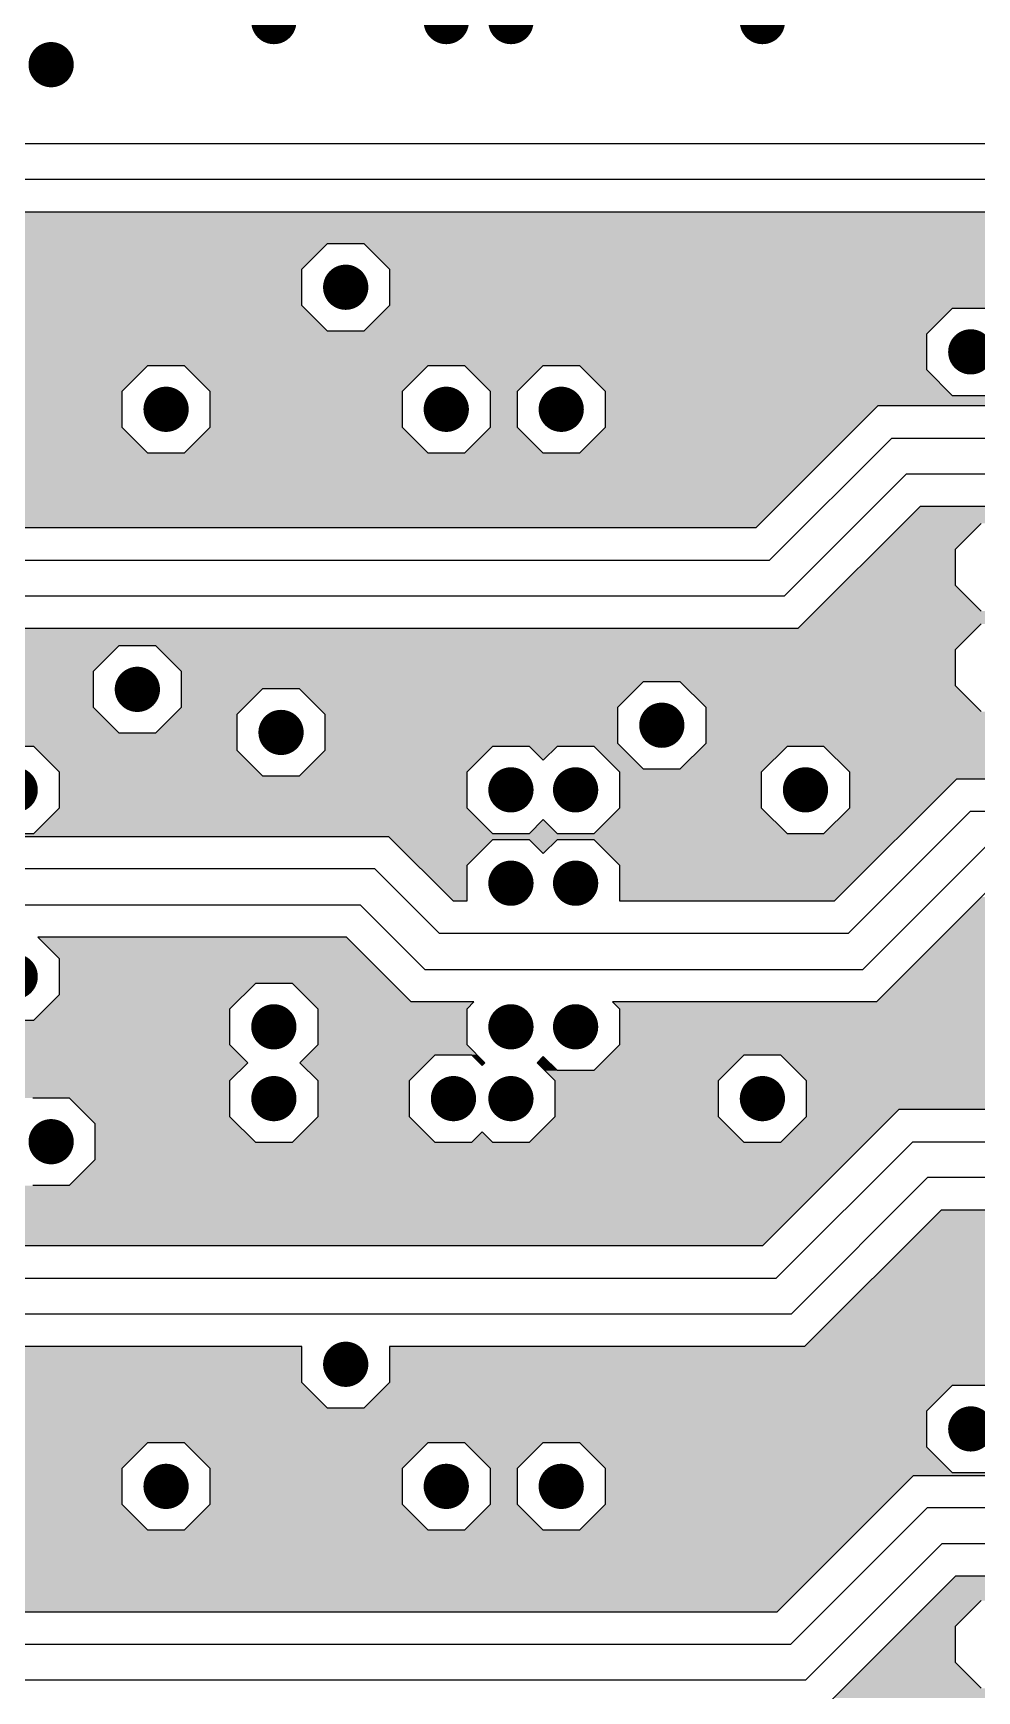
# Model space of a CAD drawing. Extents: x 295 to 953, y 10 to 290.
# Drawn here: x 746.62 to 774.15, y 147.35 to 195.72 of the extents above; entities that cross this region are included whole.
import ezdxf

# ---------------------------------------------------------------- set-up
doc = ezdxf.new("R2010")
doc.units = 0
doc.header["$LTSCALE"] = 5
doc.header["$MEASUREMENT"] = 0
doc.layers.get('0').update_dxf_attribs({"linetype": 'CONTINUOUS', "lineweight": 25})
doc.layers.add('L3-INT2_GBR', color=2, linetype='CONTINUOUS')

msp = doc.modelspace()

# ---------------------------------------------------------------- linework, layer by layer
at = {"color": 7, "const_width": 0.66}
for points in [[(753.974, 196.061, -1), (753.314, 196.061, -1)], [(759.003, 196.061, -1), (758.343, 196.061, -1)], [(760.889, 196.061, -1), (760.229, 196.061, -1)], [(768.224, 196.061, -1), (767.564, 196.061, -1)], [(747.478, 194.804, -1), (746.818, 194.804, -1)], [(756.07, 188.308, -1), (755.41, 188.308, -1)], [(774.301, 186.422, -1), (773.641, 186.422, -1)], [(750.831, 184.746, -1), (750.171, 184.746, -1)], [(759.003, 184.746, -1), (758.343, 184.746, -1)], [(762.356, 184.746, -1), (761.696, 184.746, -1)], [(749.993, 176.573, -1), (749.333, 176.573, -1)], [(765.29, 175.526, -1), (764.63, 175.526, -1)], [(754.184, 175.316, -1), (753.524, 175.316, -1)], [(746.43, 173.64, -1), (745.77, 173.64, -1)], [(760.889, 173.64, -1), (760.229, 173.64, -1)], [(762.775, 173.64, -1), (762.115, 173.64, -1)], [(769.481, 173.64, -1), (768.821, 173.64, -1)], [(760.889, 170.916, -1), (760.229, 170.916, -1)], [(762.775, 170.916, -1), (762.115, 170.916, -1)], [(746.43, 168.191, -1), (745.77, 168.191, -1)], [(753.974, 166.725, -1), (753.314, 166.725, -1)], [(760.889, 166.725, -1), (760.229, 166.725, -1)], [(762.775, 166.725, -1), (762.115, 166.725, -1)], [(753.974, 164.629, -1), (753.314, 164.629, -1)], [(759.213, 164.629, -1), (758.553, 164.629, -1)], [(760.889, 164.629, -1), (760.229, 164.629, -1)], [(768.224, 164.629, -1), (767.564, 164.629, -1)], [(747.478, 163.372, -1), (746.818, 163.372, -1)], [(756.07, 156.876, -1), (755.41, 156.876, -1)], [(774.301, 154.99, -1), (773.641, 154.99, -1)], [(750.831, 153.313, -1), (750.171, 153.313, -1)], [(759.003, 153.313, -1), (758.343, 153.313, -1)], [(762.356, 153.313, -1), (761.696, 153.313, -1)]]:
    msp.add_lwpolyline(points, format="xyb", close=True, dxfattribs=at)
at = {"layer": 'L3-INT2_GBR', "color": 7}
for p, q in [((735.204, 192.499), (775.437, 192.499)), ((775.856, 191.451), (734.768, 191.451)), ((776.249, 190.503), (734.375, 190.503)), ((754.461, 188.838), (755.21, 189.587)), ((755.21, 189.587), (756.269, 189.587)), ((756.269, 189.587), (757.018, 188.838)), ((754.461, 187.778), (754.461, 188.838)), ((757.018, 188.838), (757.018, 187.778)), ((755.21, 187.029), (754.461, 187.778)), ((757.018, 187.778), (756.269, 187.029)), ((772.692, 186.952), (773.441, 187.701)), ((773.441, 187.701), (774.5, 187.701)), ((756.269, 187.029), (755.21, 187.029)), ((772.692, 185.893), (772.692, 186.952)), ((749.222, 185.275), (749.971, 186.025)), ((749.971, 186.025), (751.031, 186.025)), ((751.031, 186.025), (751.78, 185.275)), ((757.395, 185.275), (758.144, 186.025)), ((758.144, 186.025), (759.203, 186.025)), ((759.203, 186.025), (759.952, 185.275)), ((760.747, 185.275), (761.496, 186.025)), ((761.496, 186.025), (762.556, 186.025)), ((762.556, 186.025), (763.305, 185.275)), ((773.441, 185.143), (772.692, 185.893)), ((749.222, 184.216), (749.222, 185.275)), ((751.78, 185.275), (751.78, 184.216)), ((757.395, 184.216), (757.395, 185.275)), ((759.952, 185.275), (759.952, 184.216)), ((760.747, 184.216), (760.747, 185.275)), ((763.305, 185.275), (763.305, 184.216)), ((767.71, 181.294), (771.273, 184.856)), ((771.273, 184.856), (778.764, 184.856)), ((774.5, 185.143), (773.441, 185.143)), ((749.971, 183.467), (749.222, 184.216)), ((751.78, 184.216), (751.031, 183.467)), ((758.144, 183.467), (757.395, 184.216)), ((759.952, 184.216), (759.203, 183.467)), ((761.496, 183.467), (760.747, 184.216)), ((763.305, 184.216), (762.556, 183.467)), ((771.665, 183.908), (768.103, 180.345)), ((771.665, 183.908), (778.371, 183.908)), ((751.031, 183.467), (749.971, 183.467)), ((759.203, 183.467), (758.144, 183.467)), ((762.556, 183.467), (761.496, 183.467)), ((772.101, 182.86), (768.539, 179.298)), ((772.101, 182.86), (777.935, 182.86)), ((772.494, 181.911), (768.931, 178.349)), ((777.543, 181.911), (772.494, 181.911)), ((773.53, 180.665), (774.279, 181.414)), ((740.045, 181.294), (767.71, 181.294)), ((773.53, 179.606), (773.53, 180.665)), ((717.182, 180.345), (768.103, 180.345)), ((774.279, 178.857), (773.53, 179.606)), ((716.747, 179.298), (768.539, 179.298)), ((768.931, 178.349), (716.354, 178.349)), ((773.53, 177.732), (774.279, 178.481)), ((748.384, 177.103), (749.133, 177.852)), ((749.133, 177.852), (750.192, 177.852)), ((750.192, 177.852), (750.941, 177.103)), ((773.53, 176.672), (773.53, 177.732)), ((748.384, 176.044), (748.384, 177.103)), ((750.941, 177.103), (750.941, 176.044)), ((752.575, 175.846), (753.324, 176.595)), ((753.324, 176.595), (754.383, 176.595)), ((754.383, 176.595), (755.132, 175.846)), ((763.681, 176.055), (764.43, 176.804)), ((764.43, 176.804), (765.489, 176.804)), ((765.489, 176.804), (766.239, 176.055)), ((774.279, 175.923), (773.53, 176.672)), ((749.133, 175.295), (748.384, 176.044)), ((750.941, 176.044), (750.192, 175.295)), ((752.575, 174.786), (752.575, 175.846)), ((755.132, 175.846), (755.132, 174.786)), ((763.681, 174.996), (763.681, 176.055)), ((766.239, 176.055), (766.239, 174.996)), ((750.192, 175.295), (749.133, 175.295)), ((745.571, 174.918), (746.63, 174.918)), ((746.63, 174.918), (747.379, 174.169)), ((753.324, 174.037), (752.575, 174.786)), ((755.132, 174.786), (754.383, 174.037)), ((759.281, 174.169), (760.03, 174.918)), ((760.03, 174.918), (761.089, 174.918)), ((761.089, 174.918), (761.501, 174.506)), ((761.501, 174.506), (761.916, 174.918)), ((761.916, 174.918), (762.975, 174.918)), ((762.975, 174.918), (763.724, 174.169)), ((764.43, 174.247), (763.681, 174.996)), ((766.239, 174.996), (765.489, 174.247)), ((767.872, 174.169), (768.621, 174.918)), ((768.621, 174.918), (769.68, 174.918)), ((769.68, 174.918), (770.43, 174.169)), ((747.379, 174.169), (747.379, 173.11)), ((759.281, 173.11), (759.281, 174.169)), ((763.724, 174.169), (763.724, 173.11)), ((765.489, 174.247), (764.43, 174.247)), ((767.872, 173.11), (767.872, 174.169)), ((770.43, 174.169), (770.43, 173.11)), ((754.383, 174.037), (753.324, 174.037)), ((769.999, 170.397), (773.561, 173.96)), ((773.561, 173.96), (824.865, 173.96)), ((747.379, 173.11), (746.63, 172.361)), ((760.03, 172.361), (759.281, 173.11)), ((761.501, 172.773), (761.089, 172.361)), ((761.916, 172.361), (761.501, 172.773)), ((763.724, 173.11), (762.975, 172.361)), ((768.621, 172.361), (767.872, 173.11)), ((770.43, 173.11), (769.68, 172.361)), ((770.392, 169.449), (773.954, 173.011)), ((824.472, 173.011), (773.954, 173.011)), ((737.918, 172.283), (756.987, 172.283)), ((746.63, 172.361), (745.571, 172.361)), ((756.987, 172.283), (758.873, 170.397)), ((761.089, 172.361), (760.03, 172.361)), ((762.975, 172.361), (761.916, 172.361)), ((769.68, 172.361), (768.621, 172.361)), ((759.281, 171.445), (760.03, 172.194)), ((760.03, 172.194), (761.089, 172.194)), ((761.089, 172.194), (761.501, 171.782)), ((761.501, 171.782), (761.916, 172.194)), ((761.916, 172.194), (762.975, 172.194)), ((762.975, 172.194), (763.724, 171.445)), ((774.39, 171.963), (770.827, 168.401)), ((756.594, 171.335), (737.525, 171.335)), ((756.594, 171.335), (758.48, 169.449)), ((759.281, 170.397), (759.281, 171.445)), ((763.724, 171.445), (763.724, 170.397)), ((774.782, 171.014), (771.22, 167.452)), ((758.873, 170.397), (759.281, 170.397)), ((763.724, 170.397), (769.999, 170.397)), ((737.09, 170.287), (756.159, 170.287)), ((758.045, 168.401), (756.159, 170.287)), ((746.762, 169.338), (747.379, 168.721)), ((755.766, 169.338), (746.762, 169.338)), ((757.652, 167.452), (755.766, 169.338)), ((770.392, 169.449), (758.48, 169.449)), ((747.379, 168.721), (747.379, 167.662)), ((758.045, 168.401), (770.827, 168.401)), ((752.365, 167.254), (753.114, 168.003)), ((753.114, 168.003), (754.174, 168.003)), ((754.174, 168.003), (754.923, 167.254)), ((747.379, 167.662), (746.63, 166.913)), ((759.479, 167.452), (757.652, 167.452)), ((759.281, 167.254), (759.479, 167.452)), ((763.526, 167.452), (763.724, 167.254)), ((771.22, 167.452), (763.526, 167.452)), ((746.63, 166.913), (745.571, 166.913)), ((752.365, 166.195), (752.365, 167.254)), ((754.923, 167.254), (754.923, 166.195)), ((759.281, 166.195), (759.281, 167.254)), ((763.724, 167.254), (763.724, 166.195)), ((752.884, 165.677), (752.365, 166.195)), ((754.923, 166.195), (754.405, 165.677)), ((759.799, 165.677), (759.281, 166.195)), ((763.724, 166.195), (762.975, 165.446)), ((752.365, 165.159), (752.884, 165.677)), ((754.405, 165.677), (754.923, 165.159)), ((757.604, 165.159), (758.353, 165.908)), ((758.353, 165.908), (759.413, 165.908)), ((759.413, 165.908), (759.721, 165.599)), ((759.721, 165.599), (759.799, 165.677)), ((761.501, 165.858), (761.32, 165.677)), ((761.32, 165.677), (761.838, 165.159)), ((761.916, 165.446), (761.501, 165.858)), ((766.615, 165.159), (767.364, 165.908)), ((767.364, 165.908), (768.423, 165.908)), ((768.423, 165.908), (769.172, 165.159)), ((752.365, 164.099), (752.365, 165.159)), ((754.923, 165.159), (754.923, 164.099)), ((757.604, 164.099), (757.604, 165.159)), ((761.838, 165.159), (761.838, 164.099)), ((762.975, 165.446), (761.916, 165.446)), ((766.615, 164.099), (766.615, 165.159)), ((769.172, 165.159), (769.172, 164.099)), ((746.618, 164.65), (747.678, 164.65)), ((747.678, 164.65), (748.427, 163.901)), ((753.114, 163.35), (752.365, 164.099)), ((754.923, 164.099), (754.174, 163.35)), ((758.353, 163.35), (757.604, 164.099)), ((761.838, 164.099), (761.089, 163.35)), ((767.364, 163.35), (766.615, 164.099)), ((767.903, 160.339), (771.885, 164.32)), ((769.172, 164.099), (768.423, 163.35)), ((771.885, 164.32), (807.489, 164.32)), ((748.427, 163.901), (748.427, 162.842)), ((759.721, 163.659), (759.413, 163.35)), ((760.03, 163.35), (759.721, 163.659)), ((754.174, 163.35), (753.114, 163.35)), ((759.413, 163.35), (758.353, 163.35)), ((761.089, 163.35), (760.03, 163.35)), ((768.423, 163.35), (767.364, 163.35)), ((772.278, 163.372), (768.296, 159.39)), ((772.278, 163.372), (807.096, 163.372)), ((748.427, 162.842), (747.678, 162.093)), ((747.678, 162.093), (746.618, 162.093)), ((768.732, 158.343), (772.713, 162.324)), ((806.66, 162.324), (772.713, 162.324)), ((773.106, 161.375), (769.124, 157.394)), ((806.268, 161.375), (773.106, 161.375)), ((731.651, 160.339), (767.903, 160.339)), ((685.557, 159.39), (768.296, 159.39)), ((768.732, 158.343), (685.121, 158.343)), ((754.461, 157.394), (725.376, 157.394)), ((754.461, 156.346), (754.461, 157.394)), ((757.018, 157.394), (757.018, 156.346)), ((769.124, 157.394), (757.018, 157.394)), ((755.21, 155.597), (754.461, 156.346)), ((757.018, 156.346), (756.269, 155.597)), ((772.692, 155.519), (773.441, 156.268)), ((773.441, 156.268), (774.5, 156.268)), ((756.269, 155.597), (755.21, 155.597)), ((772.692, 154.46), (772.692, 155.519)), ((749.222, 153.843), (749.971, 154.592)), ((749.971, 154.592), (751.031, 154.592)), ((751.031, 154.592), (751.78, 153.843)), ((757.395, 153.843), (758.144, 154.592)), ((758.144, 154.592), (759.203, 154.592)), ((759.203, 154.592), (759.952, 153.843)), ((760.747, 153.843), (761.496, 154.592)), ((761.496, 154.592), (762.556, 154.592)), ((762.556, 154.592), (763.305, 153.843)), ((773.441, 153.711), (772.692, 154.46)), ((749.222, 152.784), (749.222, 153.843)), ((751.78, 153.843), (751.78, 152.784)), ((757.395, 152.784), (757.395, 153.843)), ((759.952, 153.843), (759.952, 152.784)), ((760.747, 152.784), (760.747, 153.843)), ((763.305, 153.843), (763.305, 152.784)), ((768.323, 149.652), (772.304, 153.633)), ((772.304, 153.633), (808.117, 153.633)), ((774.5, 153.711), (773.441, 153.711)), ((749.971, 152.035), (749.222, 152.784)), ((751.78, 152.784), (751.031, 152.035)), ((758.144, 152.035), (757.395, 152.784)), ((759.952, 152.784), (759.203, 152.035)), ((761.496, 152.035), (760.747, 152.784)), ((763.305, 152.784), (762.556, 152.035)), ((768.715, 148.703), (772.697, 152.685)), ((807.725, 152.685), (772.697, 152.685)), ((751.031, 152.035), (749.971, 152.035)), ((759.203, 152.035), (758.144, 152.035)), ((762.556, 152.035), (761.496, 152.035)), ((769.151, 147.655), (773.132, 151.637)), ((807.289, 151.637), (773.132, 151.637)), ((773.525, 150.688), (769.544, 146.707)), ((806.896, 150.688), (773.525, 150.688)), ((773.53, 149.233), (774.279, 149.982)), ((740.452, 149.652), (768.323, 149.652)), ((773.53, 148.174), (773.53, 149.233)), ((768.715, 148.703), (740.845, 148.703)), ((774.279, 147.424), (773.53, 148.174)), ((769.151, 147.655), (741.281, 147.655))]:
    msp.add_line(p, q, dxfattribs=at)
for points in [[(778.47, 189.754), (777.721, 190.503), (706.726, 189.754), (706.726, 190.503)], [(777.721, 190.503), (777.721, 190.503), (773.441, 190.503), (776.249, 190.503)], [(817.955, 189.587), (817.955, 189.754), (706.726, 189.587), (706.726, 189.754)], [(755.21, 189.587), (755.21, 189.587), (724.627, 189.587), (723.568, 189.587)], [(754.461, 188.838), (755.21, 189.587), (725.376, 188.838), (724.627, 189.587)], [(817.955, 189.587), (817.955, 189.587), (756.269, 189.587), (755.21, 189.587)], [(817.955, 189.245), (817.955, 189.587), (756.611, 189.245), (756.269, 189.587)], [(818.362, 188.838), (817.955, 189.245), (757.018, 188.838), (756.611, 189.245)], [(754.461, 187.778), (754.461, 188.838), (725.376, 187.778), (725.376, 188.838)], [(818.367, 188.833), (818.362, 188.838), (757.018, 188.833), (757.018, 188.838)], [(817.955, 188.419), (818.367, 188.833), (757.018, 188.419), (757.018, 188.833)], [(817.955, 187.911), (817.955, 188.419), (757.018, 187.911), (757.018, 188.419)], [(755.21, 187.029), (754.461, 187.778), (724.627, 187.029), (725.376, 187.778)], [(793.558, 187.701), (793.635, 187.778), (756.941, 187.701), (757.018, 187.778)], [(793.635, 187.778), (793.767, 187.911), (757.018, 187.778), (757.018, 187.911)], [(772.769, 187.029), (773.441, 187.701), (756.269, 187.029), (756.941, 187.701)], [(793.558, 187.701), (793.558, 187.701), (774.5, 187.701), (773.441, 187.701)], [(772.692, 186.952), (772.769, 187.029), (722.862, 186.952), (722.862, 187.029)], [(772.692, 186.312), (772.692, 186.952), (722.862, 186.312), (722.862, 186.952)], [(772.692, 186.025), (772.692, 186.312), (722.575, 186.025), (722.862, 186.312)], [(749.971, 186.025), (749.971, 186.025), (744.325, 186.025), (743.266, 186.025)], [(749.222, 185.275), (749.971, 186.025), (745.074, 185.275), (744.325, 186.025)], [(758.144, 186.025), (758.144, 186.025), (751.031, 186.025), (749.971, 186.025)], [(757.395, 185.275), (758.144, 186.025), (751.78, 185.275), (751.031, 186.025)], [(761.496, 186.025), (761.496, 186.025), (759.203, 186.025), (758.144, 186.025)], [(760.747, 185.275), (761.496, 186.025), (759.952, 185.275), (759.203, 186.025)], [(772.692, 186.025), (772.692, 186.025), (762.556, 186.025), (761.496, 186.025)], [(772.692, 185.893), (772.692, 186.025), (762.688, 185.893), (762.556, 186.025)], [(773.309, 185.275), (772.692, 185.893), (763.305, 185.275), (762.688, 185.893)], [(749.222, 184.216), (749.222, 185.275), (745.074, 184.216), (745.074, 185.275)], [(757.395, 184.216), (757.395, 185.275), (751.78, 184.216), (751.78, 185.275)], [(760.747, 184.216), (760.747, 185.275), (759.952, 184.216), (759.952, 185.275)], [(773.441, 185.143), (773.309, 185.275), (763.305, 185.143), (763.305, 185.275)], [(781.283, 184.856), (781.283, 185.143), (763.305, 184.856), (763.305, 185.143)], [(770.633, 184.216), (771.273, 184.856), (763.305, 184.216), (763.305, 184.856)], [(781.283, 184.856), (781.283, 184.856), (778.764, 184.856), (771.273, 184.856)], [(749.971, 183.467), (749.222, 184.216), (744.325, 183.467), (745.074, 184.216)], [(758.144, 183.467), (757.395, 184.216), (751.031, 183.467), (751.78, 184.216)], [(761.496, 183.467), (760.747, 184.216), (759.203, 183.467), (759.952, 184.216)], [(769.883, 183.467), (770.633, 184.216), (762.556, 183.467), (763.305, 184.216)], [(769.507, 183.091), (769.883, 183.467), (715.778, 183.091), (715.402, 183.467)], [(769.507, 183.091), (769.507, 183.091), (739.296, 183.091), (738.236, 183.091)], [(768.758, 182.342), (769.507, 183.091), (740.045, 182.342), (739.296, 183.091)], [(767.71, 181.294), (768.758, 182.342), (740.045, 181.294), (740.045, 182.342)], [(778.039, 181.414), (777.543, 181.911), (771.997, 181.414), (772.494, 181.911)], [(773.53, 180.665), (774.279, 181.414), (771.248, 180.665), (771.997, 181.414)], [(773.53, 179.606), (773.53, 180.665), (770.189, 179.606), (771.248, 180.665)], [(774.279, 178.857), (773.53, 179.606), (769.44, 178.857), (770.189, 179.606)], [(800.771, 178.481), (800.771, 178.857), (769.063, 178.481), (769.44, 178.857)], [(773.65, 177.852), (774.147, 178.349), (706.606, 177.852), (706.109, 178.349)], [(774.147, 178.349), (774.147, 178.349), (768.621, 178.349), (768.931, 178.349)], [(774.147, 178.349), (774.279, 178.481), (768.931, 178.349), (769.063, 178.481)], [(749.133, 177.852), (749.133, 177.852), (742.858, 177.852), (741.799, 177.852)], [(748.384, 177.103), (749.133, 177.852), (743.607, 177.103), (742.858, 177.852)], [(773.65, 177.852), (773.65, 177.852), (750.192, 177.852), (749.133, 177.852)], [(773.53, 177.732), (773.65, 177.852), (750.313, 177.732), (750.192, 177.852)], [(773.53, 177.103), (773.53, 177.732), (750.941, 177.103), (750.313, 177.732)], [(748.384, 176.044), (748.384, 177.103), (743.607, 176.044), (743.607, 177.103)], [(773.53, 176.804), (773.53, 177.103), (750.941, 176.804), (750.941, 177.103)], [(764.221, 176.595), (764.43, 176.804), (750.941, 176.595), (750.941, 176.804)], [(752.773, 176.044), (753.324, 176.595), (750.941, 176.044), (750.941, 176.595)], [(764.221, 176.595), (764.221, 176.595), (754.383, 176.595), (753.324, 176.595)], [(763.681, 176.055), (764.221, 176.595), (754.923, 176.055), (754.383, 176.595)], [(773.53, 176.804), (773.53, 176.804), (765.489, 176.804), (764.43, 176.804)], [(773.53, 176.672), (773.53, 176.804), (765.622, 176.672), (765.489, 176.804)], [(774.147, 176.055), (773.53, 176.672), (766.239, 176.055), (765.622, 176.672)], [(749.133, 175.295), (748.384, 176.044), (742.858, 175.295), (743.607, 176.044)], [(752.575, 175.295), (752.575, 175.846), (750.192, 175.295), (750.743, 175.846)], [(752.575, 175.846), (752.773, 176.044), (750.743, 175.846), (750.941, 176.044)], [(763.681, 175.846), (763.681, 176.055), (755.132, 175.846), (754.923, 176.055)], [(763.681, 174.996), (763.681, 175.846), (755.132, 174.996), (755.132, 175.846)], [(774.279, 175.923), (774.147, 176.055), (766.239, 175.923), (766.239, 176.055)], [(798.886, 174.996), (798.886, 175.923), (766.239, 174.996), (766.239, 175.923)], [(752.575, 174.918), (752.575, 175.295), (735.283, 174.918), (734.907, 175.295)], [(752.575, 174.918), (752.575, 174.918), (746.63, 174.918), (745.571, 174.918)], [(752.575, 174.786), (752.575, 174.918), (746.762, 174.786), (746.63, 174.918)], [(753.192, 174.169), (752.575, 174.786), (747.379, 174.169), (746.762, 174.786)], [(759.281, 174.169), (759.898, 174.786), (754.515, 174.169), (755.132, 174.786)], [(763.759, 174.918), (763.681, 174.996), (755.132, 174.918), (755.132, 174.996)], [(759.898, 174.786), (760.03, 174.918), (755.132, 174.786), (755.132, 174.918)], [(761.916, 174.918), (761.916, 174.918), (761.089, 174.918), (760.03, 174.918)], [(761.501, 174.506), (761.916, 174.918), (761.501, 174.506), (761.089, 174.918)], [(763.759, 174.918), (763.759, 174.918), (762.975, 174.918), (761.916, 174.918)], [(764.43, 174.247), (763.759, 174.918), (763.646, 174.247), (762.975, 174.918)], [(767.95, 174.247), (768.621, 174.918), (765.489, 174.247), (766.161, 174.918)], [(798.963, 174.918), (798.886, 174.996), (766.161, 174.918), (766.239, 174.996)], [(798.963, 174.918), (798.963, 174.918), (769.68, 174.918), (768.621, 174.918)], [(799.635, 174.247), (798.963, 174.918), (770.352, 174.247), (769.68, 174.918)], [(753.324, 174.037), (753.192, 174.169), (747.379, 174.037), (747.379, 174.169)], [(759.281, 174.037), (759.281, 174.169), (754.383, 174.037), (754.515, 174.169)], [(767.872, 174.169), (767.95, 174.247), (763.724, 174.169), (763.646, 174.247)], [(767.872, 173.11), (767.872, 174.169), (763.724, 173.11), (763.724, 174.169)], [(844.635, 174.214), (844.635, 174.247), (770.385, 174.214), (770.352, 174.247)], [(844.68, 174.169), (844.635, 174.214), (770.43, 174.169), (770.385, 174.214)], [(844.889, 173.96), (844.68, 174.169), (770.43, 173.96), (770.43, 174.169)], [(759.281, 173.11), (759.281, 174.037), (747.379, 173.11), (747.379, 174.037)], [(772.712, 173.11), (773.561, 173.96), (770.43, 173.11), (770.43, 173.96)], [(844.889, 173.96), (844.889, 173.96), (824.865, 173.96), (773.561, 173.96)], [(760.03, 172.361), (759.281, 173.11), (746.63, 172.361), (747.379, 173.11)], [(761.916, 172.361), (761.501, 172.773), (761.089, 172.361), (761.501, 172.773)], [(768.621, 172.361), (767.872, 173.11), (762.975, 172.361), (763.724, 173.11)], [(771.962, 172.361), (772.712, 173.11), (769.68, 172.361), (770.43, 173.11)], [(771.885, 172.283), (771.962, 172.361), (737.918, 172.283), (737.84, 172.361)], [(771.885, 172.283), (771.885, 172.283), (756.987, 172.283), (737.918, 172.283)], [(771.796, 172.194), (771.885, 172.283), (757.076, 172.194), (756.987, 172.283)], [(759.281, 171.445), (760.03, 172.194), (757.825, 171.445), (757.076, 172.194)], [(761.916, 172.194), (761.916, 172.194), (761.089, 172.194), (760.03, 172.194)], [(761.501, 171.782), (761.916, 172.194), (761.501, 171.782), (761.089, 172.194)], [(771.796, 172.194), (771.796, 172.194), (762.975, 172.194), (761.916, 172.194)], [(771.047, 171.445), (771.796, 172.194), (763.724, 171.445), (762.975, 172.194)], [(759.281, 170.397), (759.281, 171.445), (758.873, 170.397), (757.825, 171.445)], [(769.999, 170.397), (771.047, 171.445), (763.724, 170.397), (763.724, 171.445)], [(775.835, 169.769), (776.584, 170.518), (773.537, 169.769), (774.286, 170.518)], [(756.383, 168.721), (755.766, 169.338), (747.379, 168.721), (746.762, 169.338)], [(755.766, 169.338), (755.766, 169.338), (746.762, 169.338), (753.114, 169.338)], [(755.766, 169.338), (755.766, 169.338), (753.114, 169.338), (755.766, 169.338)], [(775.835, 168.709), (775.835, 169.769), (772.477, 168.709), (773.537, 169.769)], [(757.101, 168.003), (756.383, 168.721), (747.379, 168.003), (747.379, 168.721)], [(776.584, 167.96), (775.835, 168.709), (771.728, 167.96), (772.477, 168.709)], [(752.773, 167.662), (753.114, 168.003), (747.379, 167.662), (747.379, 168.003)], [(757.101, 168.003), (757.101, 168.003), (754.174, 168.003), (753.114, 168.003)], [(757.652, 167.452), (757.101, 168.003), (754.725, 167.452), (754.174, 168.003)], [(810.201, 167.452), (810.201, 167.96), (771.22, 167.452), (771.728, 167.96)], [(752.365, 167.254), (752.773, 167.662), (746.972, 167.254), (747.379, 167.662)], [(759.281, 167.254), (759.478, 167.452), (754.923, 167.254), (754.725, 167.452)], [(810.399, 167.254), (810.201, 167.452), (763.724, 167.254), (763.526, 167.452)], [(810.201, 167.452), (810.201, 167.452), (763.526, 167.452), (767.364, 167.452)], [(810.201, 167.452), (810.201, 167.452), (767.364, 167.452), (769.678, 167.452)], [(810.201, 167.452), (810.201, 167.452), (769.678, 167.452), (771.22, 167.452)], [(752.365, 166.606), (752.365, 166.913), (699.161, 166.606), (699.206, 166.913)], [(752.365, 166.913), (752.365, 166.913), (746.618, 166.913), (746.63, 166.913)], [(752.365, 166.913), (752.365, 167.254), (746.63, 166.913), (746.972, 167.254)], [(759.281, 166.195), (759.281, 167.254), (754.923, 166.195), (754.923, 167.254)], [(810.95, 166.703), (810.399, 167.254), (763.724, 166.703), (763.724, 167.254)], [(752.365, 166.195), (752.365, 166.606), (699.058, 166.195), (699.161, 166.606)], [(833.582, 166.195), (833.582, 166.703), (763.724, 166.195), (763.724, 166.703)], [(752.883, 165.677), (752.524, 166.036), (698.889, 165.677), (699.018, 166.036)], [(752.524, 166.036), (752.365, 166.195), (699.018, 166.036), (699.058, 166.195)], [(759.568, 165.908), (759.281, 166.195), (754.636, 165.908), (754.923, 166.195)], [(833.582, 165.908), (833.582, 166.195), (763.437, 165.908), (763.724, 166.195)], [(752.365, 165.159), (752.69, 165.484), (698.666, 165.159), (698.82, 165.484)], [(752.69, 165.484), (752.883, 165.677), (698.82, 165.484), (698.889, 165.677)], [(758.122, 165.677), (758.353, 165.908), (754.405, 165.677), (754.636, 165.908)], [(757.604, 165.159), (758.122, 165.677), (754.923, 165.159), (754.405, 165.677)], [(759.568, 165.908), (759.568, 165.908), (759.413, 165.908), (758.353, 165.908)], [(759.799, 165.677), (759.568, 165.908), (759.644, 165.677), (759.413, 165.908)], [(759.721, 165.599), (759.799, 165.677), (759.721, 165.599), (759.644, 165.677)], [(761.684, 165.677), (761.501, 165.858), (761.32, 165.677), (761.501, 165.858)], [(761.916, 165.446), (761.684, 165.677), (761.551, 165.446), (761.32, 165.677)], [(766.902, 165.446), (767.364, 165.908), (762.975, 165.446), (763.437, 165.908)], [(833.582, 165.908), (833.582, 165.908), (768.423, 165.908), (767.364, 165.908)], [(833.582, 165.159), (833.582, 165.908), (769.172, 165.159), (768.423, 165.908)], [(752.365, 164.952), (752.365, 165.159), (698.569, 164.952), (698.666, 165.159)], [(757.604, 164.099), (757.604, 165.159), (754.923, 164.099), (754.923, 165.159)], [(766.615, 165.159), (766.902, 165.446), (761.838, 165.159), (761.551, 165.446)], [(766.615, 164.099), (766.615, 165.159), (761.838, 164.099), (761.838, 165.159)], [(833.582, 165.07), (833.582, 165.159), (769.172, 165.07), (769.172, 165.159)], [(812.087, 164.32), (812.836, 165.07), (769.172, 164.32), (769.172, 165.07)], [(752.365, 164.65), (752.365, 164.952), (698.388, 164.65), (698.569, 164.952)], [(752.365, 164.65), (752.365, 164.65), (747.678, 164.65), (746.618, 164.65)], [(752.365, 164.099), (752.365, 164.65), (748.229, 164.099), (747.678, 164.65)], [(752.563, 163.901), (752.365, 164.099), (748.427, 163.901), (748.229, 164.099)], [(758.353, 163.35), (757.604, 164.099), (754.174, 163.35), (754.923, 164.099)], [(767.364, 163.35), (766.615, 164.099), (761.089, 163.35), (761.838, 164.099)], [(770.915, 163.35), (771.664, 164.099), (768.423, 163.35), (769.172, 164.099)], [(771.664, 164.099), (771.885, 164.32), (769.172, 164.099), (769.172, 164.32)], [(812.087, 164.32), (812.087, 164.32), (807.489, 164.32), (771.885, 164.32)], [(753.114, 163.35), (752.563, 163.901), (748.427, 163.35), (748.427, 163.901)], [(760.03, 163.35), (759.721, 163.659), (759.413, 163.35), (759.721, 163.659)], [(770.406, 162.842), (770.915, 163.35), (748.427, 162.842), (748.427, 163.35)], [(769.657, 162.093), (770.406, 162.842), (747.678, 162.093), (748.427, 162.842)], [(769.37, 161.806), (769.657, 162.093), (732.059, 161.806), (731.772, 162.093)], [(768.311, 160.747), (769.37, 161.806), (732.059, 160.747), (732.059, 161.806)], [(807.393, 160.25), (806.268, 161.375), (771.981, 160.25), (773.106, 161.375)], [(767.903, 160.339), (768.311, 160.747), (731.651, 160.339), (732.059, 160.747)], [(777.721, 159.501), (778.47, 160.25), (771.232, 159.501), (771.981, 160.25)], [(777.721, 158.441), (777.721, 159.501), (770.172, 158.441), (771.232, 159.501)], [(778.47, 157.692), (777.721, 158.441), (769.423, 157.692), (770.172, 158.441)], [(754.461, 156.346), (754.461, 157.394), (725.376, 156.346), (725.376, 157.394)], [(754.461, 157.394), (754.461, 157.394), (725.376, 157.394), (727.34, 157.394)], [(754.461, 157.394), (754.461, 157.394), (749.971, 157.394), (754.461, 157.394)], [(782.75, 157.196), (782.948, 157.394), (757.018, 157.196), (757.018, 157.394)], [(782.948, 157.394), (782.948, 157.394), (757.018, 157.394), (758.144, 157.394)], [(782.948, 157.394), (782.948, 157.394), (761.496, 157.394), (769.124, 157.394)], [(782.948, 157.394), (783.247, 157.692), (769.124, 157.394), (769.423, 157.692)], [(782.75, 156.346), (782.75, 157.196), (757.018, 156.346), (757.018, 157.196)], [(755.21, 155.597), (754.461, 156.346), (724.627, 155.597), (725.376, 156.346)], [(772.769, 155.597), (773.441, 156.268), (756.269, 155.597), (756.941, 156.268)], [(782.75, 156.268), (782.75, 156.346), (756.941, 156.268), (757.018, 156.346)], [(782.75, 156.268), (782.75, 156.268), (774.5, 156.268), (773.441, 156.268)], [(772.692, 155.519), (772.769, 155.597), (722.862, 155.519), (722.862, 155.597)], [(772.692, 154.879), (772.692, 155.519), (722.862, 154.879), (722.862, 155.519)], [(772.692, 154.592), (772.692, 154.879), (722.575, 154.592), (722.862, 154.879)], [(749.971, 154.592), (749.971, 154.592), (744.325, 154.592), (743.266, 154.592)], [(749.222, 153.843), (749.971, 154.592), (745.074, 153.843), (744.325, 154.592)], [(758.144, 154.592), (758.144, 154.592), (751.031, 154.592), (749.971, 154.592)], [(757.395, 153.843), (758.144, 154.592), (751.78, 153.843), (751.031, 154.592)], [(761.496, 154.592), (761.496, 154.592), (759.203, 154.592), (758.144, 154.592)], [(760.747, 153.843), (761.496, 154.592), (759.952, 153.843), (759.203, 154.592)], [(772.692, 154.592), (772.692, 154.592), (762.556, 154.592), (761.496, 154.592)], [(772.692, 154.46), (772.692, 154.592), (762.688, 154.46), (762.556, 154.592)], [(773.309, 153.843), (772.692, 154.46), (763.305, 153.843), (762.688, 154.46)], [(749.222, 152.784), (749.222, 153.843), (745.074, 152.784), (745.074, 153.843)], [(757.395, 152.784), (757.395, 153.843), (751.78, 152.784), (751.78, 153.843)], [(760.747, 152.784), (760.747, 153.843), (759.952, 152.784), (759.952, 153.843)], [(773.441, 153.711), (773.309, 153.843), (763.305, 153.711), (763.305, 153.843)], [(833.582, 153.633), (833.582, 153.711), (763.305, 153.633), (763.305, 153.711)], [(771.454, 152.784), (772.304, 153.633), (763.305, 152.784), (763.305, 153.633)], [(833.582, 153.633), (833.582, 153.633), (808.117, 153.633), (772.304, 153.633)], [(749.971, 152.035), (749.222, 152.784), (744.325, 152.035), (745.074, 152.784)], [(758.144, 152.035), (757.395, 152.784), (751.031, 152.035), (751.78, 152.784)], [(761.496, 152.035), (760.747, 152.784), (759.203, 152.035), (759.952, 152.784)], [(770.705, 152.035), (771.454, 152.784), (762.556, 152.035), (763.305, 152.784)], [(770.329, 151.658), (770.705, 152.035), (706.726, 151.658), (706.726, 152.035)], [(770.329, 151.658), (770.329, 151.658), (739.296, 151.658), (738.236, 151.658)], [(769.58, 150.909), (770.329, 151.658), (740.045, 150.909), (739.296, 151.658)], [(768.521, 149.85), (769.58, 150.909), (740.045, 149.85), (740.045, 150.909)], [(807.183, 150.401), (806.896, 150.688), (773.238, 150.401), (773.525, 150.688)], [(773.53, 149.233), (774.279, 149.982), (772.07, 149.233), (772.819, 149.982)], [(783.29, 149.982), (783.709, 150.401), (772.819, 149.982), (773.238, 150.401)], [(768.323, 149.652), (768.521, 149.85), (739.847, 149.652), (740.045, 149.85)], [(773.53, 148.174), (773.53, 149.233), (771.01, 148.174), (772.07, 149.233)], [(774.279, 147.424), (773.53, 148.174), (770.261, 147.424), (771.01, 148.174)], [(804.334, 147.137), (804.62, 147.424), (769.974, 147.137), (770.261, 147.424)]]:
    msp.add_solid(points, dxfattribs=at)

doc.saveas('drawing.dxf')
